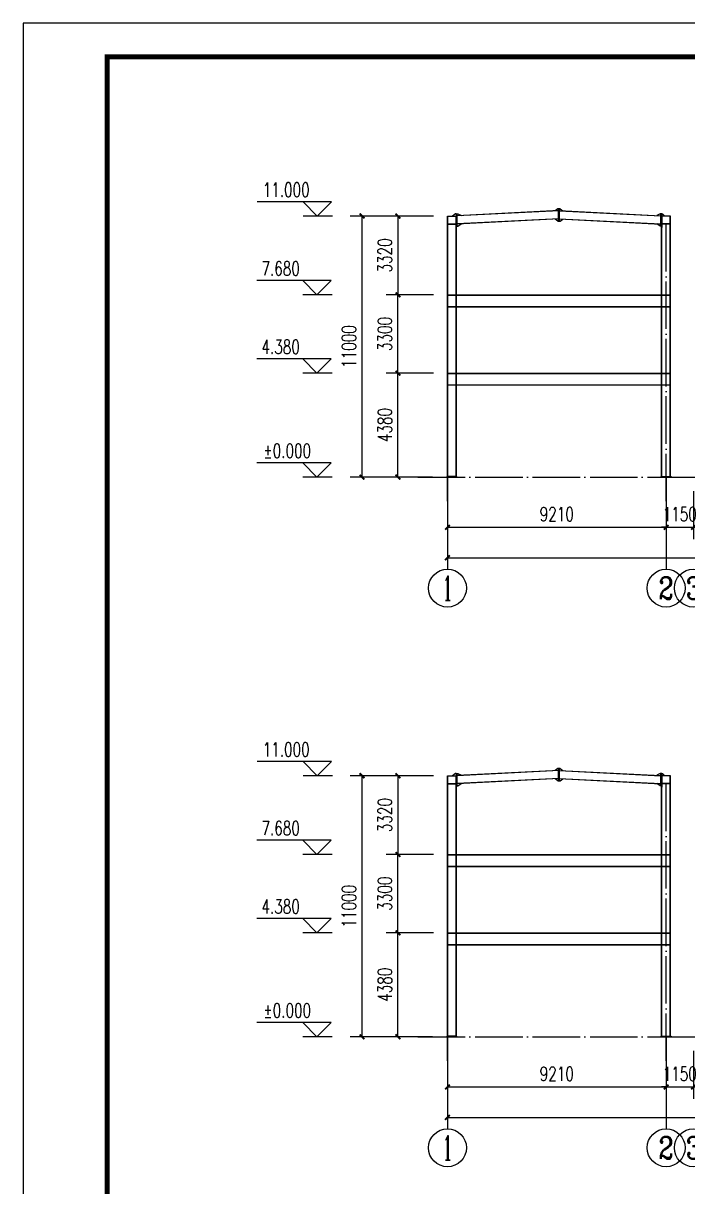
# Model space of a CAD drawing. Extents: x -89996 to 1006241, y -2176 to 440573.
# Drawn here: x 244654 to 272647, y 32799 to 81824 of the extents above; entities that cross this region are included whole.
import ezdxf
from ezdxf.enums import TextEntityAlignment as Align

# ---------------------------------------------------------------- set-up
doc = ezdxf.new("R2010")
doc.units = 0
doc.header["$LTSCALE"] = 1000
doc.header["$MEASUREMENT"] = 0
doc.linetypes.add('DOTE', pattern=[2.42, 2, -0.2, 0.02, -0.2])
for name, color, linetype in [('AXIS', 3, 'Continuous'), ('AXIS_TEXT', 7, 'Continuous'), ('DOTE', 1, 'DOTE'), ('GZ', 50, 'Continuous'), ('MC', 132, 'Continuous'), ('PUB_TEXT', 7, 'Continuous'), ('PUB_TITLE', 4, 'Continuous'), ('STQM_PL_THIN', 2, 'Continuous')]:
    doc.layers.add(name, color=color, linetype=linetype)
doc.styles.add('_TCH_AXIS', font='COMPLEX', dxfattribs={"bigfont": 'GBCBIG'})
doc.styles.add('_TCH_DIM', font='SIMPLEX', dxfattribs={"bigfont": 'GBCBIG'})
doc.styles.add('_TCH_DIM_T3', font='SIMPLEX', dxfattribs={"width": 0.705882, "bigfont": 'GBCBIG'})
doc.styles.add('COMPLEX', font='COMPLEX')
doc.dimstyles.new('_TCH_ARCH&&200', dxfattribs={"dimtxt": 595, "dimasz": 200, "dimexe": 500, "dimexo": 600, "dimgap": 252.5, "dimtad": 1, "dimdec": 0, "dimzin": 0, "dimdsep": 46, "dimtxsty": '_TCH_DIM_T3', "dimblk": 'ARCHTICK', "dimcen": 0.09, "dimclrt": 7, "dimazin": 2, "dimtfac": 1, "dimtdec": 0, "dimtix": 1, "dimtmove": 2, "dimatfit": 3, "dimfxl": 0, "dimtolj": 1, "dimtzin": 0, "dimarcsym": 0})
doc.dimstyles.new('TCH-200-1', dxfattribs={"dimtxt": 595, "dimasz": 200, "dimexe": 500, "dimexo": 600, "dimgap": 252.5, "dimtad": 1, "dimdec": 0, "dimzin": 0, "dimdsep": 46, "dimtxsty": '_TCH_DIM_T3', "dimblk": 'ARCHTICK', "dimcen": 0.09, "dimclrd": 3, "dimclre": 3, "dimclrt": 7, "dimazin": 2, "dimtfac": 1, "dimtdec": 0, "dimtix": 1, "dimtmove": 2, "dimatfit": 3, "dimfxl": 0, "dimtolj": 1, "dimtzin": 0, "dimarcsym": 0})

# ---------------------------------------------------------------- blocks, each defined once
blk = doc.blocks.new('_ArchTick')
at = {"color": 0, "linetype": 'ByBlock', "const_width": 0.4}
blk.add_lwpolyline([(-0.5, -0.5), (0.5, 0.5)], dxfattribs=at)
blk = doc.blocks.new('*D686')
at = {"color": 3, "lineweight": -2, "transparency": 16777216}
for p, q in [((261938, 67082), (259940, 67082)), ((260440, 62702), (260440, 67082)), ((261901, 62702), (259940, 62702))]:
    blk.add_line(p, q, dxfattribs=at)
at = {"layer": 'Defpoints', "color": 0, "transparency": 16777216}
for p in [(260440, 67082), (262538, 67082), (262501, 62702)]:
    blk.add_point(p, dxfattribs=at)
at = {"color": 3, "lineweight": -2, "transparency": 16777216, "xscale": 200, "yscale": 200, "zscale": 200}
for p, rotation in [((260440, 67082), 90), ((260440, 62702), 270)]:
    blk.add_blockref('_ArchTick', p, dxfattribs=dict(at, rotation=rotation))
at = {"color": 7, "transparency": 16777216, "insert": (259890, 64892), "char_height": 595, "attachment_point": 5, "rotation": 90, "style": '_TCH_DIM_T3'}
blk.add_mtext('\\A1;4380', dxfattribs=at)
blk = doc.blocks.new('*D687')
at = {"color": 3, "lineweight": -2, "transparency": 16777216}
for p, q in [((261938, 70382), (259940, 70382)), ((260440, 67082), (260440, 70382)), ((261938, 67082), (259940, 67082))]:
    blk.add_line(p, q, dxfattribs=at)
at = {"layer": 'Defpoints', "color": 0, "transparency": 16777216}
for p in [(260440, 70382), (262538, 70382, 2), (262538, 67082)]:
    blk.add_point(p, dxfattribs=at)
at = {"color": 3, "lineweight": -2, "transparency": 16777216, "xscale": 200, "yscale": 200, "zscale": 200}
for p, rotation in [((260440, 70382), 90), ((260440, 67082), 270)]:
    blk.add_blockref('_ArchTick', p, dxfattribs=dict(at, rotation=rotation))
at = {"color": 7, "transparency": 16777216, "insert": (259890, 68732), "char_height": 595, "attachment_point": 5, "rotation": 90, "style": '_TCH_DIM_T3'}
blk.add_mtext('\\A1;3300', dxfattribs=at)
blk = doc.blocks.new('*D688')
at = {"color": 3, "lineweight": -2, "transparency": 16777216}
for p, q in [((261926, 73702), (258426, 73702)), ((258926, 62702), (258926, 73702)), ((261901, 62702), (258426, 62702))]:
    blk.add_line(p, q, dxfattribs=at)
at = {"layer": 'Defpoints', "color": 0, "transparency": 16777216}
for p in [(258926, 73702), (262526, 73702), (262501, 62702)]:
    blk.add_point(p, dxfattribs=at)
at = {"color": 3, "lineweight": -2, "transparency": 16777216, "xscale": 200, "yscale": 200, "zscale": 200}
for p, rotation in [((258926, 73702), 90), ((258926, 62702), 270)]:
    blk.add_blockref('_ArchTick', p, dxfattribs=dict(at, rotation=rotation))
at = {"color": 7, "transparency": 16777216, "insert": (258376, 68202), "char_height": 595, "attachment_point": 5, "rotation": 90, "style": '_TCH_DIM_T3'}
blk.add_mtext('\\A1;11000', dxfattribs=at)
blk = doc.blocks.new('*D689')
at = {"color": 3, "lineweight": -2, "transparency": 16777216}
for p, q in [((261938, 73702), (259940, 73702)), ((260440, 73702), (260440, 70382)), ((261938, 70382), (259940, 70382))]:
    blk.add_line(p, q, dxfattribs=at)
at = {"layer": 'Defpoints', "color": 0, "transparency": 16777216}
for p in [(262538, 73702), (260440, 70382), (262538, 70382, 2)]:
    blk.add_point(p, dxfattribs=at)
at = {"color": 3, "lineweight": -2, "transparency": 16777216, "xscale": 200, "yscale": 200, "zscale": 200}
for p, rotation in [((260440, 73702), 90), ((260440, 70382), 270)]:
    blk.add_blockref('_ArchTick', p, dxfattribs=dict(at, rotation=rotation))
at = {"color": 7, "transparency": 16777216, "insert": (259890, 72042), "char_height": 595, "attachment_point": 5, "rotation": 90, "style": '_TCH_DIM_T3'}
blk.add_mtext('\\A1;3320', dxfattribs=at)
blk = doc.blocks.new('*D697')
at = {"color": 3, "lineweight": -2, "transparency": 16777216}
for p, q in [((261938, 43499), (259940, 43499)), ((260440, 39119), (260440, 43499)), ((261901, 39119), (259940, 39119))]:
    blk.add_line(p, q, dxfattribs=at)
at = {"layer": 'Defpoints', "color": 0, "transparency": 16777216}
for p in [(260440, 43499), (262538, 43499), (262501, 39119)]:
    blk.add_point(p, dxfattribs=at)
at = {"color": 3, "lineweight": -2, "transparency": 16777216, "xscale": 200, "yscale": 200, "zscale": 200}
for p, rotation in [((260440, 43499), 90), ((260440, 39119), 270)]:
    blk.add_blockref('_ArchTick', p, dxfattribs=dict(at, rotation=rotation))
at = {"color": 7, "transparency": 16777216, "insert": (259890, 41309), "char_height": 595, "attachment_point": 5, "rotation": 90, "style": '_TCH_DIM_T3'}
blk.add_mtext('\\A1;4380', dxfattribs=at)
blk = doc.blocks.new('*D698')
at = {"color": 3, "lineweight": -2, "transparency": 16777216}
for p, q in [((261938, 46799), (259940, 46799)), ((260440, 43499), (260440, 46799)), ((261938, 43499), (259940, 43499))]:
    blk.add_line(p, q, dxfattribs=at)
at = {"layer": 'Defpoints', "color": 0, "transparency": 16777216}
for p in [(260440, 46799), (262538, 46799, 2), (262538, 43499)]:
    blk.add_point(p, dxfattribs=at)
at = {"color": 3, "lineweight": -2, "transparency": 16777216, "xscale": 200, "yscale": 200, "zscale": 200}
for p, rotation in [((260440, 46799), 90), ((260440, 43499), 270)]:
    blk.add_blockref('_ArchTick', p, dxfattribs=dict(at, rotation=rotation))
at = {"color": 7, "transparency": 16777216, "insert": (259890, 45149), "char_height": 595, "attachment_point": 5, "rotation": 90, "style": '_TCH_DIM_T3'}
blk.add_mtext('\\A1;3300', dxfattribs=at)
blk = doc.blocks.new('*D699')
at = {"color": 3, "lineweight": -2, "transparency": 16777216}
for p, q in [((261926, 50119), (258426, 50119)), ((258926, 39119), (258926, 50119)), ((261901, 39119), (258426, 39119))]:
    blk.add_line(p, q, dxfattribs=at)
at = {"layer": 'Defpoints', "color": 0, "transparency": 16777216}
for p in [(258926, 50119), (262526, 50119), (262501, 39119)]:
    blk.add_point(p, dxfattribs=at)
at = {"color": 3, "lineweight": -2, "transparency": 16777216, "xscale": 200, "yscale": 200, "zscale": 200}
for p, rotation in [((258926, 50119), 90), ((258926, 39119), 270)]:
    blk.add_blockref('_ArchTick', p, dxfattribs=dict(at, rotation=rotation))
at = {"color": 7, "transparency": 16777216, "insert": (258376, 44619), "char_height": 595, "attachment_point": 5, "rotation": 90, "style": '_TCH_DIM_T3'}
blk.add_mtext('\\A1;11000', dxfattribs=at)
blk = doc.blocks.new('*D693')
at = {"color": 3, "lineweight": -2, "transparency": 16777216}
for p, q in [((261938, 50119), (259940, 50119)), ((260440, 50119), (260440, 46799)), ((261938, 46799), (259940, 46799))]:
    blk.add_line(p, q, dxfattribs=at)
at = {"layer": 'Defpoints', "color": 0, "transparency": 16777216}
for p in [(262538, 50119), (260440, 46799), (262538, 46799, 2)]:
    blk.add_point(p, dxfattribs=at)
at = {"color": 3, "lineweight": -2, "transparency": 16777216, "xscale": 200, "yscale": 200, "zscale": 200}
for p, rotation in [((260440, 50119), 90), ((260440, 46799), 270)]:
    blk.add_blockref('_ArchTick', p, dxfattribs=dict(at, rotation=rotation))
at = {"color": 7, "transparency": 16777216, "insert": (259890, 48459), "char_height": 595, "attachment_point": 5, "rotation": 90, "style": '_TCH_DIM_T3'}
blk.add_mtext('\\A1;3320', dxfattribs=at)
blk = doc.blocks.new('*D2857')
at = {"layer": 'AXIS', "color": 0, "lineweight": -2, "transparency": 16777216}
for p, q in [((262526, 38519), (262526, 36503)), ((271737, 38519), (271737, 36503)), ((262526, 37003), (271737, 37003))]:
    blk.add_line(p, q, dxfattribs=at)
at = {"layer": 'Defpoints', "color": 0, "transparency": 16777216}
for p in [(262526, 39119), (271737, 39119), (271737, 37003)]:
    blk.add_point(p, dxfattribs=at)
at = {"layer": 'AXIS', "color": 0, "lineweight": -2, "transparency": 16777216, "xscale": 200, "yscale": 200, "zscale": 200, "rotation": 180}
blk.add_blockref('_ArchTick', (262526, 37003), dxfattribs=at)
at = {"layer": 'AXIS', "color": 0, "lineweight": -2, "transparency": 16777216, "xscale": 200, "yscale": 200, "zscale": 200}
blk.add_blockref('_ArchTick', (271737, 37003), dxfattribs=at)
at = {"layer": 'AXIS', "color": 7, "transparency": 16777216, "insert": (267131, 37553), "char_height": 595, "attachment_point": 5, "style": '_TCH_DIM_T3'}
blk.add_mtext('\\A1;9210', dxfattribs=at)
blk = doc.blocks.new('*D2858')
at = {"layer": 'AXIS', "color": 0, "lineweight": -2, "transparency": 16777216}
for p, q in [((271737, 38519), (271737, 36503)), ((272886, 38519), (272886, 36503)), ((271737, 37003), (271537, 37003)), ((271737, 37003), (272886, 37003)), ((272886, 37003), (273086, 37003))]:
    blk.add_line(p, q, dxfattribs=at)
at = {"layer": 'Defpoints', "color": 0, "transparency": 16777216}
for p in [(271737, 39119), (272886, 39119), (272886, 37003)]:
    blk.add_point(p, dxfattribs=at)
at = {"layer": 'AXIS', "color": 0, "lineweight": -2, "transparency": 16777216, "xscale": 200, "yscale": 200, "zscale": 200}
blk.add_blockref('_ArchTick', (271737, 37003), dxfattribs=at)
at = {"layer": 'AXIS', "color": 0, "lineweight": -2, "transparency": 16777216, "xscale": 200, "yscale": 200, "zscale": 200, "rotation": 180}
blk.add_blockref('_ArchTick', (272886, 37003), dxfattribs=at)
at = {"layer": 'AXIS', "color": 7, "transparency": 16777216, "insert": (272311, 37553), "char_height": 595, "attachment_point": 5, "style": '_TCH_DIM_T3'}
blk.add_mtext('\\A1;1150', dxfattribs=at)
blk = doc.blocks.new('*D2870')
at = {"layer": 'AXIS', "color": 0, "lineweight": -2, "transparency": 16777216}
for p, q in [((262526, 38519), (262526, 35217)), ((351046, 38519), (351046, 35217)), ((262526, 35717), (351046, 35717))]:
    blk.add_line(p, q, dxfattribs=at)
at = {"layer": 'Defpoints', "color": 0, "transparency": 16777216}
for p in [(262526, 39119), (351046, 39119), (351046, 35717)]:
    blk.add_point(p, dxfattribs=at)
at = {"layer": 'AXIS', "color": 0, "lineweight": -2, "transparency": 16777216, "xscale": 200, "yscale": 200, "zscale": 200, "rotation": 180}
blk.add_blockref('_ArchTick', (262526, 35717), dxfattribs=at)
at = {"layer": 'AXIS', "color": 0, "lineweight": -2, "transparency": 16777216, "xscale": 200, "yscale": 200, "zscale": 200}
blk.add_blockref('_ArchTick', (351046, 35717), dxfattribs=at)
at = {"layer": 'AXIS', "color": 7, "transparency": 16777216, "insert": (306786, 36267), "char_height": 595, "attachment_point": 5, "style": '_TCH_DIM_T3'}
blk.add_mtext('\\A1;88520', dxfattribs=at)
blk = doc.blocks.new('*D2886')
at = {"layer": 'AXIS', "color": 0, "lineweight": -2, "transparency": 16777216}
for p, q in [((262526, 62102), (262526, 60086)), ((271737, 62102), (271737, 60086)), ((262526, 60586), (271737, 60586))]:
    blk.add_line(p, q, dxfattribs=at)
at = {"layer": 'Defpoints', "color": 0, "transparency": 16777216}
for p in [(262526, 62702), (271737, 62702), (271737, 60586)]:
    blk.add_point(p, dxfattribs=at)
at = {"layer": 'AXIS', "color": 0, "lineweight": -2, "transparency": 16777216, "xscale": 200, "yscale": 200, "zscale": 200, "rotation": 180}
blk.add_blockref('_ArchTick', (262526, 60586), dxfattribs=at)
at = {"layer": 'AXIS', "color": 0, "lineweight": -2, "transparency": 16777216, "xscale": 200, "yscale": 200, "zscale": 200}
blk.add_blockref('_ArchTick', (271737, 60586), dxfattribs=at)
at = {"layer": 'AXIS', "color": 7, "transparency": 16777216, "insert": (267131, 61136), "char_height": 595, "attachment_point": 5, "style": '_TCH_DIM_T3'}
blk.add_mtext('\\A1;9210', dxfattribs=at)
blk = doc.blocks.new('*D2887')
at = {"layer": 'AXIS', "color": 0, "lineweight": -2, "transparency": 16777216}
for p, q in [((271737, 62102), (271737, 60086)), ((272886, 62102), (272886, 60086)), ((271737, 60586), (271537, 60586)), ((271737, 60586), (272886, 60586)), ((272886, 60586), (273086, 60586))]:
    blk.add_line(p, q, dxfattribs=at)
at = {"layer": 'Defpoints', "color": 0, "transparency": 16777216}
for p in [(271737, 62702), (272886, 62702), (272886, 60586)]:
    blk.add_point(p, dxfattribs=at)
at = {"layer": 'AXIS', "color": 0, "lineweight": -2, "transparency": 16777216, "xscale": 200, "yscale": 200, "zscale": 200}
blk.add_blockref('_ArchTick', (271737, 60586), dxfattribs=at)
at = {"layer": 'AXIS', "color": 0, "lineweight": -2, "transparency": 16777216, "xscale": 200, "yscale": 200, "zscale": 200, "rotation": 180}
blk.add_blockref('_ArchTick', (272886, 60586), dxfattribs=at)
at = {"layer": 'AXIS', "color": 7, "transparency": 16777216, "insert": (272311, 61136), "char_height": 595, "attachment_point": 5, "style": '_TCH_DIM_T3'}
blk.add_mtext('\\A1;1150', dxfattribs=at)
blk = doc.blocks.new('*D2899')
at = {"layer": 'AXIS', "color": 0, "lineweight": -2, "transparency": 16777216}
for p, q in [((262526, 62102), (262526, 58800)), ((351046, 62102), (351046, 58800)), ((262526, 59300), (351046, 59300))]:
    blk.add_line(p, q, dxfattribs=at)
at = {"layer": 'Defpoints', "color": 0, "transparency": 16777216}
for p in [(262526, 62702), (351046, 62702), (351046, 59300)]:
    blk.add_point(p, dxfattribs=at)
at = {"layer": 'AXIS', "color": 0, "lineweight": -2, "transparency": 16777216, "xscale": 200, "yscale": 200, "zscale": 200, "rotation": 180}
blk.add_blockref('_ArchTick', (262526, 59300), dxfattribs=at)
at = {"layer": 'AXIS', "color": 0, "lineweight": -2, "transparency": 16777216, "xscale": 200, "yscale": 200, "zscale": 200}
blk.add_blockref('_ArchTick', (351046, 59300), dxfattribs=at)
at = {"layer": 'AXIS', "color": 7, "transparency": 16777216, "insert": (306786, 59850), "char_height": 595, "attachment_point": 5, "style": '_TCH_DIM_T3'}
blk.add_mtext('\\A1;88520', dxfattribs=at)
blk = doc.blocks.new('_AXISO')
blk.add_circle((0, 0), 0.5)
at = {"layer": 'AXIS_TEXT', "style": 'COMPLEX', "width": 1.041667}
blk.add_attdef('A', text='', height=0.56, dxfattribs=at).set_placement((-0.25, -0.28), (0.25, -0.28), align=Align.FIT)

msp = doc.modelspace()

# ---------------------------------------------------------------- linework, layer by layer
at = {"layer": 'AXIS'}
for p, q in [((257642.45, 74302.23), (254512.45, 74302.23)), ((257042.45, 73702.23), (256442.45, 74302.23)), ((257042.45, 73702.23), (257642.45, 74302.23)), ((257682.45, 73702.23), (256442.45, 73702.23)), ((257626.04, 70982.16), (254496.04, 70982.16)), ((257026.04, 70382.16), (256426.04, 70982.16)), ((257026.04, 70382.16), (257626.04, 70982.16)), ((257666.04, 70382.16), (256426.04, 70382.16)), ((257626.04, 67682.16), (254496.04, 67682.16)), ((257026.04, 67082.16), (256426.04, 67682.16)), ((257026.04, 67082.16), (257626.04, 67682.16)), ((257666.04, 67082.16), (256426.04, 67082.16)), ((257626.04, 63302.23), (254496.04, 63302.23)), ((257026.04, 62702.23), (256426.04, 63302.23)), ((257026.04, 62702.23), (257626.04, 63302.23)), ((257666.04, 62702.23), (256426.04, 62702.23)), ((262526.4, 62702.23), (262526.4, 58822.46)), ((271736.58, 62702.23), (271736.58, 58822.46)), ((257642.45, 50719.06), (254512.45, 50719.06)), ((257042.45, 50119.06), (256442.45, 50719.06)), ((257042.45, 50119.06), (257642.45, 50719.06)), ((257682.45, 50119.06), (256442.45, 50119.06)), ((257626.04, 47398.98), (254496.04, 47398.98)), ((257026.04, 46798.98), (256426.04, 47398.98)), ((257026.04, 46798.98), (257626.04, 47398.98)), ((257666.04, 46798.98), (256426.04, 46798.98)), ((257626.04, 44098.98), (254496.04, 44098.98)), ((257026.04, 43498.98), (256426.04, 44098.98)), ((257026.04, 43498.98), (257626.04, 44098.98)), ((257666.04, 43498.98), (256426.04, 43498.98)), ((257626.04, 39719.05), (254496.04, 39719.05)), ((257026.04, 39119.05), (256426.04, 39719.05)), ((257026.04, 39119.05), (257626.04, 39719.05)), ((257666.04, 39119.05), (256426.04, 39119.05)), ((262526.4, 39119.06), (262526.4, 35239.29)), ((271736.58, 39119.06), (271736.58, 35239.29))]:
    msp.add_line(p, q, dxfattribs=at)
at = {"layer": 'DOTE', "linetype": 'DOTE'}
for p, q in [((262526.58, 61684.05), (262526.58, 73386.58)), ((271736.58, 61684.05), (271736.58, 73386.58)), ((261273.5, 62702.23), (351697.81, 62702.23)), ((262526.58, 38100.87), (262526.58, 49803.41)), ((271736.58, 38100.87), (271736.58, 49803.41)), ((261273.5, 39119.05), (351697.81, 39119.06))]:
    msp.add_line(p, q, dxfattribs=at)
at = {"layer": 'GZ'}
for p, q in [((262526.4, 73702.23), (262894.4, 73702.23)), ((262526.4, 62722.23), (262526.4, 73702.23)), ((262526.4, 73692.23), (262894.4, 73692.23)), ((262538.4, 62722.23), (262538.4, 73692.23)), ((262864.58, 73792.23), (262743.56, 73702.23)), ((262894.58, 73792.23), (262864.58, 73792.23)), ((262894.4, 62722.23), (262894.4, 73702.23)), ((262894.58, 73792.23), (262934.58, 73792.23)), ((262914.58, 73274.72), (262914.58, 73792.23)), ((262934.58, 73274.72), (262934.58, 73792.23)), ((262934.58, 73792.23), (262964.58, 73792.23)), ((262964.58, 73792.23), (263109.41, 73721.97)), ((271485.46, 73792.23), (271340.63, 73721.97)), ((271515.46, 73792.23), (271485.46, 73792.23)), ((271555.46, 73792.23), (271515.46, 73792.23)), ((271515.46, 73274.72), (271515.46, 73792.23)), ((271535.46, 73274.72), (271535.46, 73792.23)), ((271555.46, 73792.23), (271585.46, 73792.23)), ((271555.46, 62722.23), (271555.46, 73702.23)), ((271923.46, 73702.23), (271555.46, 73702.23)), ((271923.46, 73692.23), (271555.46, 73692.23)), ((271585.46, 73792.23), (271677.03, 73702.23)), ((271911.46, 62722.23), (271911.46, 73692.23)), ((271923.46, 62722.23), (271923.46, 73702.23)), ((262526.4, 73373.14), (262894.4, 73373.14)), ((262526.4, 73363.14), (262894.4, 73363.14)), ((262894.58, 73224.72), (262906.58, 73224.72)), ((262906.4, 62722.23), (262906.4, 73224.72)), ((262906.58, 73224.72), (262914.58, 73274.72)), ((262914.58, 73274.72), (262934.58, 73274.72)), ((262934.58, 73274.72), (262964.58, 73274.72)), ((262964.58, 73274.72), (263101.37, 73371.57)), ((271485.46, 73274.72), (271348.66, 73371.57)), ((271515.46, 73274.72), (271485.46, 73274.72)), ((271535.46, 73274.72), (271515.46, 73274.72)), ((271543.46, 73224.72), (271535.46, 73274.72)), ((271555.46, 73224.72), (271543.46, 73224.72)), ((271543.46, 62722.23), (271543.46, 73224.72)), ((271923.46, 73373.14), (271555.46, 73373.14)), ((271923.46, 73363.14), (271555.46, 73363.14)), ((262526.4, 50119.06), (262894.4, 50119.06)), ((262526.4, 39139.06), (262526.4, 50119.06)), ((262526.4, 50109.06), (262894.4, 50109.06)), ((262538.4, 39139.06), (262538.4, 50109.06)), ((262864.58, 50209.05), (262743.56, 50119.06)), ((262894.58, 50209.05), (262864.58, 50209.05)), ((262894.4, 39139.06), (262894.4, 50119.06)), ((262894.58, 50209.05), (262934.58, 50209.05)), ((262914.58, 49691.55), (262914.58, 50209.05)), ((262934.58, 49691.55), (262934.58, 50209.05)), ((262934.58, 50209.05), (262964.58, 50209.05)), ((262964.58, 50209.05), (263109.41, 50138.8)), ((271485.46, 50209.05), (271340.63, 50138.8)), ((271515.46, 50209.05), (271485.46, 50209.05)), ((271555.46, 50209.05), (271515.46, 50209.05)), ((271515.46, 49691.55), (271515.46, 50209.05)), ((271535.46, 49691.55), (271535.46, 50209.05)), ((271555.46, 50209.05), (271585.46, 50209.05)), ((271555.46, 39139.06), (271555.46, 50119.06)), ((271923.46, 50119.06), (271555.46, 50119.06)), ((271923.46, 50109.06), (271555.46, 50109.06)), ((271585.46, 50209.05), (271677.03, 50119.06)), ((271911.46, 39139.06), (271911.46, 50109.06)), ((271923.46, 39139.06), (271923.46, 50119.06)), ((262526.4, 49789.96), (262894.4, 49789.96)), ((262526.4, 49779.96), (262894.4, 49779.96)), ((262894.58, 49641.55), (262906.58, 49641.55)), ((262906.4, 39139.06), (262906.4, 49641.55)), ((262906.58, 49641.55), (262914.58, 49691.55)), ((262914.58, 49691.55), (262934.58, 49691.55)), ((262934.58, 49691.55), (262964.58, 49691.55)), ((262964.58, 49691.55), (263101.37, 49788.39)), ((271485.46, 49691.55), (271348.66, 49788.39)), ((271515.46, 49691.55), (271485.46, 49691.55)), ((271535.46, 49691.55), (271515.46, 49691.55)), ((271543.46, 49641.55), (271535.46, 49691.55)), ((271555.46, 49641.55), (271543.46, 49641.55)), ((271543.46, 39139.06), (271543.46, 49641.55)), ((271923.46, 49789.96), (271555.46, 49789.96)), ((271923.46, 49779.96), (271555.46, 49779.96))]:
    msp.add_line(p, q, dxfattribs=at)
for points in [[(262926.03, 62722.23), (262500.54, 62722.23), (262500.54, 62702.23), (262926.03, 62702.23)], [(271523.83, 62722.23), (271949.33, 62722.23), (271949.33, 62702.23), (271523.83, 62702.23)], [(262926.03, 39139.06), (262500.54, 39139.06), (262500.54, 39119.06), (262926.03, 39119.06)], [(271523.83, 39139.06), (271949.33, 39139.06), (271949.33, 39119.06), (271523.83, 39119.06)]]:
    msp.add_lwpolyline(points, close=True, dxfattribs=at)
at = {"layer": 'MC'}
for p, q in [((267225.02, 73927.75), (262934.58, 73713.23)), ((267225.02, 73917.75), (262934.58, 73703.23)), ((267225.02, 73587.75), (262934.58, 73373.23)), ((267225.02, 73577.75), (262934.58, 73363.23)), ((267175.02, 74009.45), (267065.02, 73919.45)), ((267175.02, 73479.88), (267065.02, 73569.88)), ((267175.02, 74009.45), (267275.02, 74009.45)), ((267275.02, 74009.45), (267175.02, 74009.45)), ((267205.02, 73479.88), (267205.02, 74009.45)), ((267225.02, 73479.88), (267225.02, 74009.45)), ((267225.02, 73927.75), (271515.46, 73713.23)), ((267225.02, 73917.75), (271515.46, 73703.23)), ((267225.02, 73587.75), (271515.46, 73373.23)), ((267225.02, 73577.75), (271515.46, 73363.23)), ((267245.02, 73479.88), (267245.02, 74009.45)), ((267275.02, 74009.45), (267385.02, 73919.45)), ((267275.02, 73479.88), (267385.02, 73569.88)), ((267175.02, 73479.88), (267275.02, 73479.88)), ((267275.02, 73479.88), (267175.02, 73479.88)), ((267225.02, 50344.58), (262934.58, 50130.05)), ((267225.02, 50334.58), (262934.58, 50120.05)), ((267175.02, 50426.27), (267065.02, 50336.27)), ((267175.02, 50426.27), (267275.02, 50426.27)), ((267275.02, 50426.27), (267175.02, 50426.27)), ((267205.02, 49896.71), (267205.02, 50426.27)), ((267225.02, 49896.71), (267225.02, 50426.27)), ((267225.02, 50344.58), (271515.46, 50130.05)), ((267225.02, 50334.58), (271515.46, 50120.05)), ((267245.02, 49896.71), (267245.02, 50426.27)), ((267275.02, 50426.27), (267385.02, 50336.27)), ((267225.02, 50004.58), (262934.58, 49790.05)), ((267225.02, 49994.58), (262934.58, 49780.05)), ((267175.02, 49896.71), (267065.02, 49986.71)), ((267175.02, 49896.71), (267275.02, 49896.71)), ((267275.02, 49896.71), (267175.02, 49896.71)), ((267225.02, 50004.58), (271515.46, 49790.05)), ((267225.02, 49994.58), (271515.46, 49780.05)), ((267275.02, 49896.71), (267385.02, 49986.71))]:
    msp.add_line(p, q, dxfattribs=at)
at = {"layer": 'PUB_TITLE'}
for p, q in [((262538.4, 70382.16, 2.24), (271911.28, 70382.16, 2.24)), ((262538.4, 70370.16, 2.24), (271911.28, 70370.16, 2.24)), ((262538.4, 69894.16, 2.24), (271911.28, 69894.16, 2.24)), ((262538.4, 69882.16, 2.24), (271911.28, 69882.16, 2.24)), ((262538.4, 67082.16), (271911.28, 67082.16)), ((262538.4, 67070.16), (271911.28, 67070.16)), ((262538.4, 66594.16), (271911.28, 66594.16)), ((262538.4, 66582.16), (271911.28, 66582.16)), ((262538.4, 46798.98, 2.24), (271911.28, 46798.98, 2.24)), ((262538.4, 46786.98, 2.24), (271911.28, 46786.98, 2.24)), ((262538.4, 46310.98, 2.24), (271911.28, 46310.98, 2.24)), ((262538.4, 46298.98, 2.24), (271911.28, 46298.98, 2.24)), ((262538.4, 43498.98), (271911.28, 43498.98)), ((262538.4, 43486.98), (271911.28, 43486.98)), ((262538.4, 43010.98), (271911.28, 43010.98)), ((262538.4, 42998.98), (271911.28, 42998.98))]:
    msp.add_line(p, q, dxfattribs=at)
msp.add_lwpolyline([(244653.95, -2176.39), (393253.95, -2176.39), (393253.95, 81823.61), (244653.95, 81823.61)], close=True, dxfattribs=at)
at = {"layer": 'PUB_TITLE', "const_width": 212.12}
msp.add_lwpolyline([(248189.31, -762.25), (248189.31, 80409.47), (391839.81, 80409.47), (391839.81, -762.25)], close=True, dxfattribs=at)
at = {"layer": 'STQM_PL_THIN', "linetype": 'ByBlock'}
for p, q in [((262894.58, 73792.23), (262894.58, 73224.72)), ((271555.46, 73792.23), (271555.46, 73224.72)), ((262894.58, 50209.05), (262894.58, 49641.55)), ((271555.46, 50209.05), (271555.46, 49641.55))]:
    msp.add_line(p, q, dxfattribs=at)

# ---------------------------------------------------------------- block references
at = {"layer": 'AXIS'}
ref = msp.add_blockref('_AXISO', (262526.4, 58022.46), dxfattribs=dict(at, xscale=1600, yscale=1600, zscale=1600))
ref.add_attrib('A', '1', dxfattribs={"layer": 'AXIS_TEXT', "height": 1029.44, "style": '_TCH_AXIS'}).set_placement((262305.81, 57507.74), (262747, 57507.74), align=Align.FIT)
ref = msp.add_blockref('_AXISO', (271736.58, 58022.46), dxfattribs=dict(at, xscale=1600, yscale=1600, zscale=1600))
ref.add_attrib('A', '2', dxfattribs={"layer": 'AXIS_TEXT', "height": 931.9, "style": '_TCH_AXIS'}).set_placement((271425.95, 57556.51), (272047.21, 57556.51), align=Align.FIT)
ref = msp.add_blockref('_AXISO', (272886.4, 58022.46), dxfattribs=dict(at, xscale=1600, yscale=1600, zscale=1600))
ref.add_attrib('A', '3', dxfattribs={"layer": 'AXIS_TEXT', "height": 931.9, "style": '_TCH_AXIS'}).set_placement((272575.77, 57556.51), (273197.04, 57556.51), align=Align.FIT)
ref = msp.add_blockref('_AXISO', (262526.4, 34439.29), dxfattribs=dict(at, xscale=1600, yscale=1600, zscale=1600))
ref.add_attrib('A', '1', dxfattribs={"layer": 'AXIS_TEXT', "height": 1029.44, "style": '_TCH_AXIS'}).set_placement((262305.81, 33924.56), (262747, 33924.56), align=Align.FIT)
ref = msp.add_blockref('_AXISO', (271736.58, 34439.29), dxfattribs=dict(at, xscale=1600, yscale=1600, zscale=1600))
ref.add_attrib('A', '2', dxfattribs={"layer": 'AXIS_TEXT', "height": 931.9, "style": '_TCH_AXIS'}).set_placement((271425.95, 33973.34), (272047.21, 33973.34), align=Align.FIT)
ref = msp.add_blockref('_AXISO', (272886.4, 34439.29), dxfattribs=dict(at, xscale=1600, yscale=1600, zscale=1600))
ref.add_attrib('A', '3', dxfattribs={"layer": 'AXIS_TEXT', "height": 931.9, "style": '_TCH_AXIS'}).set_placement((272575.77, 33973.34), (273197.04, 33973.34), align=Align.FIT)

# ---------------------------------------------------------------- texts
at = {"layer": 'PUB_TEXT', "style": '_TCH_DIM', "width": 0.705882}
for s, p in [('11.000', (254740.45, 74512.23)), ('7.680', (254688.04, 71192.16)), ('4.380', (254688.04, 67892.16)), ('%%P0.000', (254766.04, 63512.23)), ('11.000', (254740.45, 50929.06)), ('7.680', (254688.04, 47608.98)), ('4.380', (254688.04, 44308.98)), ('%%P0.000', (254766.04, 39929.05))]:
    msp.add_text(s, height=595, dxfattribs=at).set_placement(p)

# ---------------------------------------------------------------- dimensions: what is measured, and where the dimension line sits
for base, p1, p2, angle, picture, middle in [((258926.17, 73702.23), (262500.54, 62702.23), (262526.4, 73702.23), 90, '*D688', (258376.17, 68202.23)), ((260440.22, 70382.16), (262538.4, 73702.23), (262538.4, 70382.16, 2.24), 270, '*D689', (259890.22, 72042.19)), ((260440.22, 70382.16), (262538.4, 67082.16), (262538.4, 70382.16, 2.24), 90, '*D687', (259890.22, 68732.16)), ((260440.22, 67082.16), (262500.54, 62702.23), (262538.4, 67082.16), 90, '*D686', (259890.22, 64892.19)), ((258926.17, 50119.06), (262500.54, 39119.05), (262526.4, 50119.06), 90, '*D699', (258376.17, 44619.06)), ((260440.22, 46798.98), (262538.4, 50119.06), (262538.4, 46798.98, 2.24), 270, '*D693', (259890.22, 48459.02)), ((260440.22, 46798.98), (262538.4, 43498.98), (262538.4, 46798.98, 2.24), 90, '*D698', (259890.22, 45148.98)), ((260440.22, 43498.98), (262500.54, 39119.05), (262538.4, 43498.98), 90, '*D697', (259890.22, 41309.02))]:
    dim = msp.add_linear_dim(base=base, p1=p1, p2=p2, angle=angle, dimstyle='TCH-200-1')
    dim.commit()
    dim.dimension.update_dxf_attribs({"geometry": picture, "text_midpoint": middle})
at = {"layer": 'AXIS'}
for p1, p2, distance, picture, middle in [((262526.4, 62702.23), (271736.58, 62702.23), -2115.86, '*D2886', (267131.49, 61136.37)), ((262526.4, 62702.23), (351046.4, 62702.23), -3401.8, '*D2899', (306786.4, 59850.43)), ((271736.58, 62702.23), (272886.4, 62702.23), -2115.86, '*D2887', (272311.49, 61136.37)), ((262526.4, 39119.05), (271736.58, 39119.05), -2115.86, '*D2857', (267131.49, 37553.19)), ((262526.4, 39119.05), (351046.4, 39119.05), -3401.8, '*D2870', (306786.4, 36267.25)), ((271736.58, 39119.05), (272886.4, 39119.05), -2115.86, '*D2858', (272311.49, 37553.19))]:
    dim = msp.add_aligned_dim(p1=p1, p2=p2, distance=distance, dimstyle='_TCH_ARCH&&200', dxfattribs=at)
    dim.commit()
    dim.dimension.update_dxf_attribs({"geometry": picture, "text_midpoint": middle})

doc.saveas('drawing.dxf')
